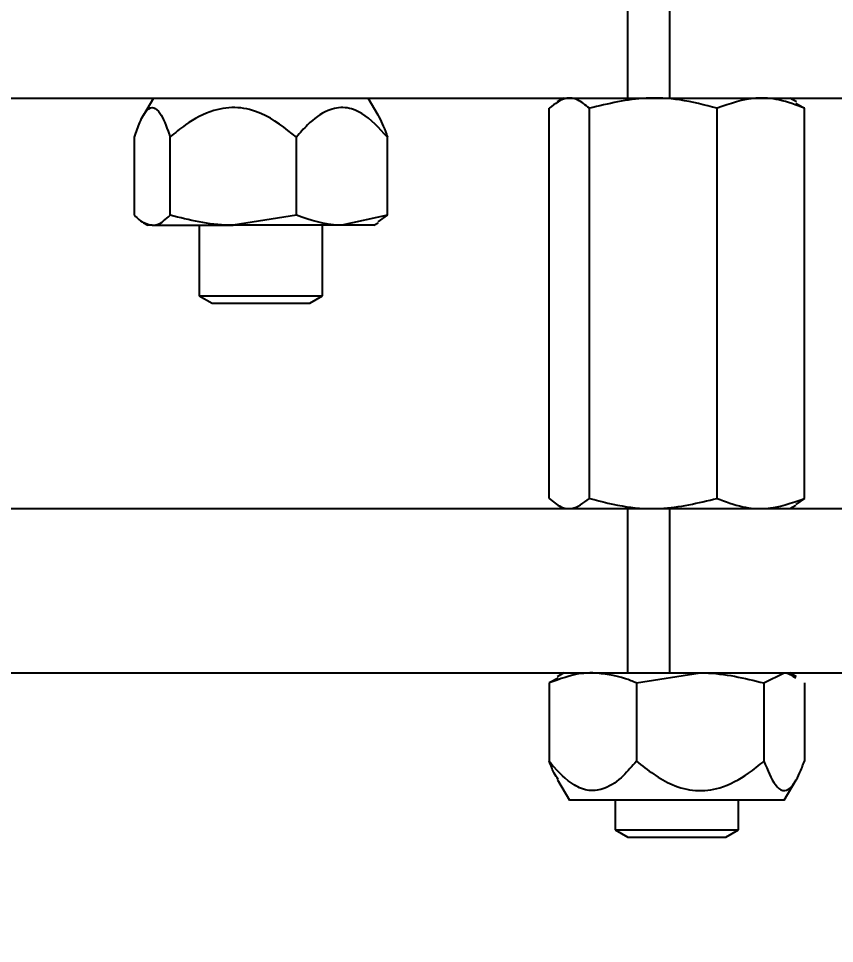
# Model space of a CAD drawing. Header units: millimetres. Extents: x 53 to 380, y 29 to 265.
# Drawn here: x 109.03 to 118.97, y 224.02 to 235.28 of the extents above; entities that cross this region are included whole.
import ezdxf

# ---------------------------------------------------------------- set-up
doc = ezdxf.new("R2010")
doc.units = ezdxf.units.MM
doc.styles.add('SLDTEXTSTYLE0', font='TXT', dxfattribs={"width": 0.75})
doc.dimstyles.new('SLDDIMSTYLE0', dxfattribs={"dimtxt": 3.5, "dimasz": 3.302, "dimexe": 0, "dimexo": 0.0625, "dimgap": 0.875, "dimtad": 1, "dimlfac": 2, "dimrnd": 1e-09, "dimzin": 4, "dimdsep": 46, "dimtxsty": 'SLDTEXTSTYLE0', "dimsah": 1, "dimcen": 0.09, "dimadec": 0, "dimazin": 1, "dimtfac": 1, "dimtofl": 0, "dimtmove": 0, "dimatfit": 3, "dimfxl": 1, "dimfrac": 2, "dimtolj": 1, "dimtzin": 12, "dimarcsym": 0})

# ---------------------------------------------------------------- blocks, each defined once
blk = doc.blocks.new('_D')
at = {"color": 7, "linetype": 'Continuous', "lineweight": 0, "transparency": 16777216}
for p, q in [((190.484, 226.312), (190.484, 184.535)), ((53.484, 210.562), (53.484, 184.535)), ((190.484, 185.535), (53.484, 185.535))]:
    blk.add_line(p, q, dxfattribs=at)
at = {"color": 7, "linetype": 'Continuous', "lineweight": 18, "transparency": 16777216}
for points in [[(53.484, 185.535), (56.786, 185.027), (56.786, 186.043)], [(190.484, 185.535), (187.182, 186.043), (187.182, 185.027)]]:
    blk.add_solid(points, dxfattribs=at)
at = {"color": 7, "linetype": 'Continuous', "lineweight": 18, "transparency": 16777216, "insert": (109.937, 190.047), "char_height": 3.5, "attachment_point": 1, "style": 'SLDTEXTSTYLE0'}
blk.add_mtext('274.00', dxfattribs=at)
blk = doc.blocks.new('_D_1')
at = {"color": 7, "linetype": 'Continuous', "lineweight": 0, "transparency": 16777216}
for p, q in [((60.484, 230.312), (60.484, 261.932)), ((165.484, 218.312), (165.484, 261.932)), ((165.484, 260.932), (60.484, 260.932))]:
    blk.add_line(p, q, dxfattribs=at)
at = {"color": 7, "linetype": 'Continuous', "lineweight": 18, "transparency": 16777216}
for points in [[(60.484, 260.932), (63.786, 260.424), (63.786, 261.44)], [(165.484, 260.932), (162.182, 261.44), (162.182, 260.424)]]:
    blk.add_solid(points, dxfattribs=at)
at = {"color": 7, "linetype": 'Continuous', "lineweight": 18, "transparency": 16777216, "insert": (116.619, 265.443), "char_height": 3.5, "attachment_point": 1, "style": 'SLDTEXTSTYLE0'}
blk.add_mtext('210.00', dxfattribs=at)

msp = doc.modelspace()

# ---------------------------------------------------------------- linework, layer by layer
at = {"color": 7, "linetype": 'Continuous', "lineweight": 25}
for p, q in [((116.4472, 235.8116), (116.4472, 234.3116)), ((116.9602, 235.8116), (116.9602, 234.3116)), ((75.4835, 234.3116), (116.4472, 234.3116)), ((110.6773, 234.3116), (110.5543, 234.1041)), ((113.4127, 234.1041), (113.2898, 234.3116)), ((115.6733, 234.3116), (115.5913, 234.2642)), ((116.4472, 234.3116), (116.9602, 234.3116)), ((116.9602, 234.3116), (188.9835, 234.3116)), ((118.5054, 234.2642), (118.4233, 234.3116)), ((115.4934, 229.4357), (115.4934, 234.1875)), ((115.9832, 229.4357), (115.9832, 234.1875)), ((117.5381, 229.4357), (117.5381, 234.1875)), ((118.4957, 234.2474), (118.6033, 234.1875)), ((118.6033, 229.4357), (118.6033, 234.1875)), ((110.4441, 232.8844), (110.4441, 233.8366)), ((110.8772, 232.8844), (110.8772, 233.8366)), ((112.4166, 232.8844), (112.4166, 233.8366)), ((113.5229, 232.8844), (113.5229, 233.8366)), ((112.4166, 232.8844), (111.6469, 232.7616)), ((113.5229, 232.8844), (112.9698, 232.7616)), ((113.4095, 232.803), (113.5229, 232.8844)), ((110.5543, 232.7929), (110.6085, 232.7616)), ((110.6607, 232.7616), (110.6085, 232.7616)), ((110.6607, 232.7616), (111.6469, 232.7616)), ((111.2335, 232.7616), (111.2335, 231.9011)), ((112.9698, 232.7616), (111.6469, 232.7616)), ((112.7335, 231.9011), (112.7335, 232.7616)), ((113.3585, 232.7616), (112.9698, 232.7616)), ((113.3585, 232.7616), (113.4127, 232.7929)), ((111.2335, 231.9011), (111.3885, 231.8116)), ((111.2335, 231.9011), (112.7335, 231.9011)), ((112.5785, 231.8116), (112.7335, 231.9011)), ((111.3885, 231.8116), (112.5785, 231.8116)), ((115.5981, 229.3551), (115.6733, 229.3116)), ((118.4233, 229.3116), (118.4986, 229.3551)), ((118.6033, 229.4357), (118.4956, 229.3603)), ((75.4835, 229.3116), (116.4472, 229.3116)), ((116.4472, 229.3116), (116.4472, 227.3116)), ((116.4472, 229.3116), (116.9602, 229.3116)), ((116.9602, 229.3116), (116.9602, 227.3116)), ((116.9602, 229.3116), (154.7614, 229.3116)), ((75.4835, 227.3116), (116.4472, 227.3116)), ((115.6733, 227.3116), (115.5913, 227.2642)), ((116.4472, 227.3116), (116.9602, 227.3116)), ((116.5556, 227.1888), (117.3323, 227.3116)), ((116.9602, 227.3116), (152.8421, 227.3116)), ((118.1091, 227.1888), (118.3554, 227.3116)), ((118.5054, 227.2642), (118.4233, 227.3116)), ((115.6018, 227.2459), (115.4949, 227.1888)), ((115.4949, 227.1888), (115.4949, 226.2366)), ((116.5556, 227.1888), (116.5556, 226.2366)), ((118.1091, 227.1888), (118.1091, 226.2366)), ((118.6018, 227.1888), (118.6018, 226.2366)), ((115.5945, 226.0107), (115.5946, 226.0106)), ((115.5946, 226.0106), (115.7421, 225.7616)), ((118.3546, 225.7616), (118.5021, 226.0106)), ((116.0764, 225.7616), (115.7421, 225.7616)), ((118.3546, 225.7616), (116.0764, 225.7616)), ((116.2983, 225.7616), (116.2983, 225.4011)), ((117.7983, 225.4011), (117.7983, 225.7616)), ((116.2983, 225.4011), (116.4533, 225.3116)), ((116.2983, 225.4011), (117.7983, 225.4011)), ((117.6433, 225.3116), (117.7983, 225.4011)), ((116.4533, 225.3116), (117.6433, 225.3116))]:
    msp.add_line(p, q, dxfattribs=at)
for points, knots in [([(115.9832, 234.1875), (115.9357, 234.2263), (115.8465, 234.2994), (115.6797, 234.3289), (115.5655, 234.2422), (115.4934, 234.1875)], [0, 0, 0, 0, 0.2956525, 0.5552848, 1, 1, 1, 1]), ([(117.5381, 234.1875), (117.3873, 234.2263), (117.1041, 234.2994), (116.5745, 234.3289), (116.212, 234.2422), (115.9832, 234.1875)], [0, 0, 0, 0, 0.2956528, 0.5552838, 1, 1, 1, 1]), ([(118.6033, 234.1875), (118.5, 234.2263), (118.3059, 234.2994), (117.9432, 234.3289), (117.6949, 234.2422), (117.5381, 234.1875)], [0, 0, 0, 0, 0.2956523, 0.555284, 1, 1, 1, 1]), ([(110.4441, 233.8366), (110.4653, 233.8983), (110.5129, 234.0368), (110.5923, 234.1778), (110.679, 234.2102), (110.7728, 234.1187), (110.8359, 233.9628), (110.8734, 233.8483), (110.8772, 233.8366)], [0, 0, 0, 0, 0.1677336, 0.3769169, 0.537013, 0.6969876, 0.9691373, 1, 1, 1, 1]), ([(112.4166, 233.8366), (112.2792, 233.9454), (112.0642, 234.1157), (111.7023, 234.2129), (111.3749, 234.1707), (111.1003, 234.0209), (110.9385, 233.8872), (110.8772, 233.8366)], [0, 0, 0, 0, 0.2991381, 0.4681417, 0.6379814, 0.8628316, 1, 1, 1, 1]), ([(113.5229, 233.8366), (113.4242, 233.9454), (113.2697, 234.1157), (113.0095, 234.2129), (112.7743, 234.1707), (112.577, 234.0209), (112.4607, 233.8872), (112.4166, 233.8366)], [0, 0, 0, 0, 0.299138, 0.468142, 0.6379814, 0.8628315, 1, 1, 1, 1]), ([(113.4071, 234.1079), (113.4433, 234.0366), (113.484, 233.9565), (113.5191, 233.8483), (113.5229, 233.8366)], [0, 0, 0, 0, 0.8915097, 1, 1, 1, 1]), ([(110.4441, 232.8844), (110.4623, 232.8659), (110.5329, 232.7939), (110.6062, 232.7754), (110.6607, 232.7616)], [0, 0, 0, 0, 0.2575514, 1, 1, 1, 1]), ([(110.6607, 232.7616), (110.6804, 232.7634), (110.7537, 232.7702), (110.825, 232.8362), (110.8772, 232.8844)], [0, 0, 0, 0, 0.2686343, 1, 1, 1, 1]), ([(111.6469, 232.7616), (111.6287, 232.7617), (111.3688, 232.7635), (111.1141, 232.8261), (110.8772, 232.8844)], [0, 0, 0, 0, 0.0701508, 1, 1, 1, 1]), ([(112.9698, 232.7616), (112.9567, 232.7617), (112.7699, 232.7635), (112.5869, 232.8261), (112.4166, 232.8844)], [0, 0, 0, 0, 0.0701496, 1, 1, 1, 1]), ([(115.4934, 229.4357), (115.5409, 229.3969), (115.6301, 229.3238), (115.7969, 229.2943), (115.9111, 229.381), (115.9832, 229.4357)], [0, 0, 0, 0, 0.2956527, 0.5552828, 1, 1, 1, 1]), ([(115.9832, 229.4357), (116.134, 229.3969), (116.4172, 229.3238), (116.9468, 229.2943), (117.3092, 229.381), (117.5381, 229.4357)], [0, 0, 0, 0, 0.2956528, 0.5552838, 1, 1, 1, 1]), ([(117.5381, 229.4357), (117.6414, 229.3969), (117.8354, 229.3238), (118.1982, 229.2943), (118.4465, 229.381), (118.6033, 229.4357)], [0, 0, 0, 0, 0.2956523, 0.555284, 1, 1, 1, 1]), ([(116.0252, 227.3116), (115.977, 227.3098), (115.7975, 227.303), (115.6227, 227.237), (115.4949, 227.1888)], [0, 0, 0, 0, 0.2686319, 1, 1, 1, 1]), ([(116.5556, 227.1888), (116.511, 227.2073), (116.3382, 227.2793), (116.1586, 227.2978), (116.0252, 227.3116)], [0, 0, 0, 0, 0.2575529, 1, 1, 1, 1]), ([(117.3323, 227.3116), (117.3507, 227.3115), (117.613, 227.3097), (117.87, 227.2471), (118.1091, 227.1888)], [0, 0, 0, 0, 0.0701497, 1, 1, 1, 1]), ([(118.3554, 227.3116), (118.3613, 227.3116), (118.4083, 227.3112), (118.4545, 227.2764), (118.4949, 227.2459)], [0, 0, 0, 0, 0.12405841, 1, 1, 1, 1]), ([(115.6019, 226.0149), (115.5858, 226.0378), (115.5467, 226.0936), (115.5141, 226.1835), (115.4949, 226.2366)], [0, 0, 0, 0, 0.4095823, 1, 1, 1, 1]), ([(116.5556, 226.2366), (116.5037, 226.1749), (116.387, 226.0364), (116.1926, 225.8954), (115.9804, 225.863), (115.7505, 225.9545), (115.5961, 226.1104), (115.5042, 226.2249), (115.4949, 226.2366)], [0, 0, 0, 0, 0.1677342, 0.3769174, 0.5370127, 0.6969881, 0.9691361, 1, 1, 1, 1]), ([(116.5556, 226.2366), (116.6942, 226.1278), (116.9112, 225.9575), (117.2765, 225.8603), (117.6068, 225.9025), (117.8839, 226.0523), (118.0472, 226.186), (118.1091, 226.2366)], [0, 0, 0, 0, 0.2991383, 0.468142, 0.6379818, 0.8628316, 1, 1, 1, 1]), ([(118.1091, 226.2366), (118.153, 226.1278), (118.2219, 225.9575), (118.3377, 225.8603), (118.4425, 225.9025), (118.5304, 226.0523), (118.5822, 226.186), (118.6018, 226.2366)], [0, 0, 0, 0, 0.2991384, 0.4681425, 0.637981, 0.8628315, 1, 1, 1, 1])]:
    msp.add_open_spline(points, degree=3, knots=knots, dxfattribs=at)

# ---------------------------------------------------------------- dimensions: what is measured, and where the dimension line sits
at = {"color": 7, "linetype": 'Continuous', "lineweight": 18}
for base, p1, p2, picture, middle in [((60.4835, 260.9316), (165.4838, 217.3116), (60.4835, 229.3116), '_D_1', (123.7305, 260.9316)), ((53.4835, 185.5355), (190.4835, 227.3116), (53.4835, 211.5616), '_D', (117.0483, 185.5355))]:
    dim = msp.add_linear_dim(base=base, p1=p1, p2=p2, dimstyle='SLDDIMSTYLE0', dxfattribs=at)
    dim.commit()
    dim.dimension.update_dxf_attribs({"geometry": picture, "text_midpoint": middle, "dimtype": 160})

doc.saveas('drawing.dxf')
